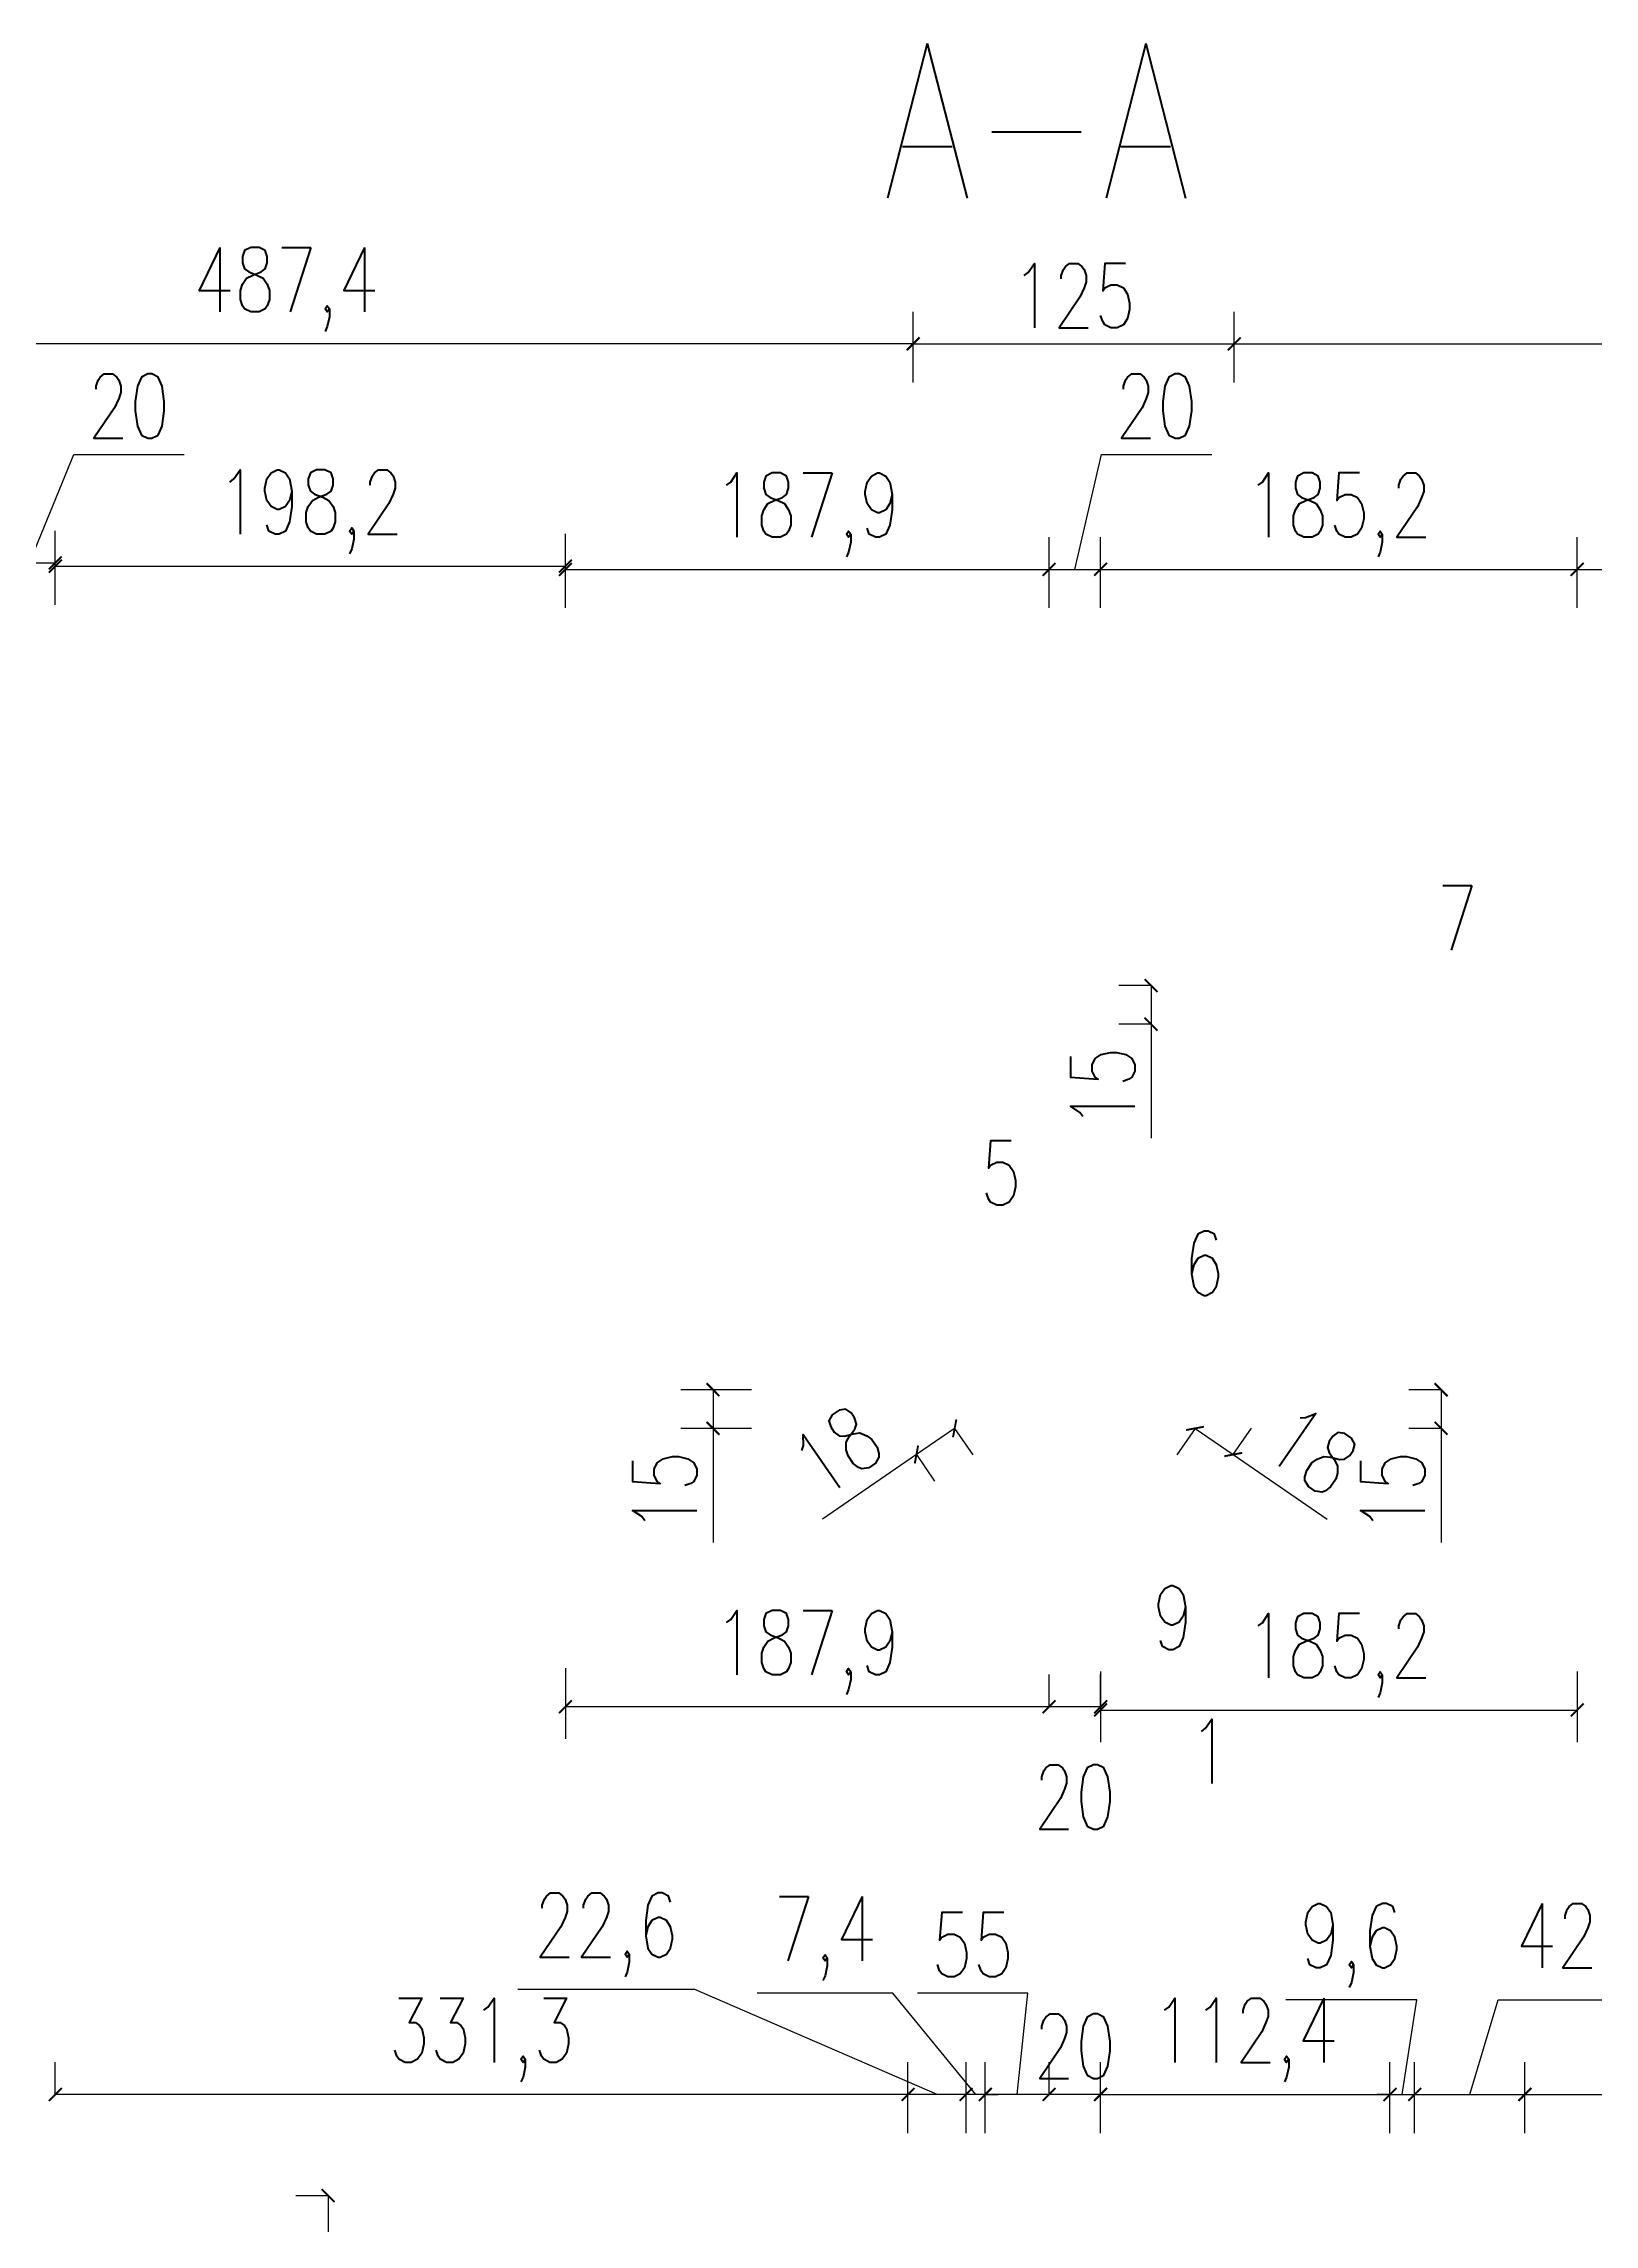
# Model space of a CAD drawing. Header units: millimetres. Extents: x -324080 to 120693, y -32448 to 53734.
# Drawn here: x -124750 to -124147, y -9170 to -8323 of the extents above; entities that cross this region are included whole.
import ezdxf

# ---------------------------------------------------------------- set-up
doc = ezdxf.new("R2010")
doc.units = ezdxf.units.MM
doc.layers.add('wymiary', color=253, linetype='Continuous', lineweight=5)
doc.styles.add('Opisowy', font='simplex.shx', dxfattribs={"width": 0.75, "height": 2.5})
doc.dimstyles.new('Opisowy', dxfattribs={"dimscale": 0, "dimtxt": 2.5, "dimasz": 0.5, "dimexe": 1.25, "dimexo": 0.625, "dimtad": 1, "dimdec": 1, "dimtxsty": 'Opisowy', "dimblk": 'ARCHTICK', "dimcen": 1, "dimadec": 0, "dimazin": 0, "dimtfac": 1, "dimtdec": 1, "dimtmove": 0, "dimatfit": 3, "dimfxl": 1.5, "dimfxlon": 1, "dimarcsym": 0})

# ---------------------------------------------------------------- blocks, each defined once
blk = doc.blocks.new('_ArchTick')
at = {"color": 0, "linetype": 'ByBlock', "const_width": 0.15}
blk.add_lwpolyline([(-0.5, -0.5), (0.5, 0.5)], dxfattribs=at)
blk = doc.blocks.new('*D109')
at = {"layer": 'Defpoints', "color": 0, "transparency": 16777216}
for p in [(-124349.36, -8630.81), (-124339.36, -8688.81), (-123610.66, -8688.81)]:
    blk.add_point(p, dxfattribs=at)
at = {"layer": 'wymiary', "color": 0, "lineweight": -2, "transparency": 16777216}
for p, q in [((-123625.66, -8630.81), (-123598.16, -8630.81)), ((-123610.66, -8630.81), (-123610.66, -8688.81)), ((-123625.66, -8688.81), (-123598.16, -8688.81))]:
    blk.add_line(p, q, dxfattribs=at)
at = {"layer": 'wymiary', "color": 0, "lineweight": -2, "transparency": 16777216, "xscale": 5, "yscale": 5, "zscale": 5}
for p, rotation in [((-123610.66, -8630.81), 90), ((-123610.66, -8688.81), 270)]:
    blk.add_blockref('_ArchTick', p, dxfattribs=dict(at, rotation=rotation))
at = {"layer": 'wymiary', "color": 0, "lineweight": 9, "transparency": 16777216, "insert": (-123629.41, -8659.81), "char_height": 25, "attachment_point": 5, "rotation": 90, "style": 'Opisowy'}
blk.add_mtext('58', dxfattribs=at)
blk = doc.blocks.new('*D110')
at = {"layer": 'Defpoints', "color": 0, "transparency": 16777216}
for p in [(-124339.36, -8688.81), (-124287.41, -8703.81), (-123610.66, -8703.81)]:
    blk.add_point(p, dxfattribs=at)
at = {"layer": 'wymiary', "color": 0, "lineweight": -2, "transparency": 16777216}
for p, q in [((-123551.28, -8678.5), (-123551.28, -8639.21)), ((-123610.66, -8696.31), (-123551.28, -8678.5)), ((-123625.66, -8688.81), (-123598.16, -8688.81)), ((-123610.66, -8688.81), (-123610.66, -8703.81)), ((-123625.66, -8703.81), (-123598.16, -8703.81))]:
    blk.add_line(p, q, dxfattribs=at)
at = {"layer": 'wymiary', "color": 0, "lineweight": -2, "transparency": 16777216, "xscale": 5, "yscale": 5, "zscale": 5}
for p, rotation in [((-123610.66, -8688.81), 90), ((-123610.66, -8703.81), 270)]:
    blk.add_blockref('_ArchTick', p, dxfattribs=dict(at, rotation=rotation))
at = {"layer": 'wymiary', "color": 0, "lineweight": 9, "transparency": 16777216, "insert": (-123570.03, -8658.85), "char_height": 25, "attachment_point": 5, "rotation": 90, "style": 'Opisowy'}
blk.add_mtext('15', dxfattribs=at)
blk = doc.blocks.new('*D111')
at = {"layer": 'Defpoints', "color": 0, "transparency": 16777216}
for p in [(-124287.41, -8703.81), (-124143.58, -8845.81), (-123610.66, -8845.81)]:
    blk.add_point(p, dxfattribs=at)
at = {"layer": 'wymiary', "color": 0, "lineweight": -2, "transparency": 16777216}
for p, q in [((-123625.66, -8703.81), (-123598.16, -8703.81)), ((-123610.66, -8703.81), (-123610.66, -8845.81)), ((-123625.66, -8845.81), (-123598.16, -8845.81))]:
    blk.add_line(p, q, dxfattribs=at)
at = {"layer": 'wymiary', "color": 0, "lineweight": -2, "transparency": 16777216, "xscale": 5, "yscale": 5, "zscale": 5}
for p, rotation in [((-123610.66, -8703.81), 90), ((-123610.66, -8845.81), 270)]:
    blk.add_blockref('_ArchTick', p, dxfattribs=dict(at, rotation=rotation))
at = {"layer": 'wymiary', "color": 0, "lineweight": 9, "transparency": 16777216, "insert": (-123629.41, -8774.81), "char_height": 25, "attachment_point": 5, "rotation": 90, "style": 'Opisowy'}
blk.add_mtext('142', dxfattribs=at)
blk = doc.blocks.new('*D131')
at = {"layer": 'Defpoints', "color": 0, "transparency": 16777216}
for p in [(-124339.36, -8860.81), (-124154.17, -8860.81), (-124154.17, -8970.19)]:
    blk.add_point(p, dxfattribs=at)
at = {"layer": 'wymiary', "color": 0, "lineweight": -2, "transparency": 16777216}
for p, q in [((-124339.36, -8955.19), (-124339.36, -8982.69)), ((-124154.17, -8955.19), (-124154.17, -8982.69)), ((-124339.36, -8970.19), (-124154.17, -8970.19))]:
    blk.add_line(p, q, dxfattribs=at)
at = {"layer": 'wymiary', "color": 0, "lineweight": -2, "transparency": 16777216, "xscale": 5, "yscale": 5, "zscale": 5, "rotation": 180}
blk.add_blockref('_ArchTick', (-124339.36, -8970.19), dxfattribs=at)
at = {"layer": 'wymiary', "color": 0, "lineweight": -2, "transparency": 16777216, "xscale": 5, "yscale": 5, "zscale": 5}
blk.add_blockref('_ArchTick', (-124154.17, -8970.19), dxfattribs=at)
at = {"layer": 'wymiary', "color": 0, "lineweight": 9, "transparency": 16777216, "insert": (-124246.77, -8949.06), "char_height": 25, "attachment_point": 5, "style": 'Opisowy'}
blk.add_mtext('185,2', dxfattribs=at)
blk = doc.blocks.new('*D132')
at = {"layer": 'Defpoints', "color": 0, "transparency": 16777216}
for p in [(-124359.36, -8968.94), (-124359.36, -8968.94), (-124339.36, -8968.94)]:
    blk.add_point(p, dxfattribs=at)
at = {"layer": 'wymiary', "color": 0, "lineweight": -2, "transparency": 16777216}
for p, q in [((-124359.36, -8968.94), (-124359.36, -8956.44)), ((-124339.36, -8968.94), (-124339.36, -8956.44)), ((-124339.36, -8968.94), (-124359.36, -8968.94))]:
    blk.add_line(p, q, dxfattribs=at)
at = {"layer": 'wymiary', "color": 0, "lineweight": -2, "transparency": 16777216, "xscale": 5, "yscale": 5, "zscale": 5, "rotation": 180}
blk.add_blockref('_ArchTick', (-124359.36, -8968.94), dxfattribs=at)
at = {"layer": 'wymiary', "color": 0, "lineweight": -2, "transparency": 16777216, "xscale": 5, "yscale": 5, "zscale": 5}
blk.add_blockref('_ArchTick', (-124339.36, -8968.94), dxfattribs=at)
at = {"layer": 'wymiary', "color": 0, "lineweight": 9, "transparency": 16777216, "insert": (-124349.36, -9003.94), "char_height": 25, "attachment_point": 5, "style": 'Opisowy'}
blk.add_mtext('20', dxfattribs=at)
blk = doc.blocks.new('*D133')
at = {"layer": 'Defpoints', "color": 0, "transparency": 16777216}
for p in [(-124547.31, -8860.81), (-124547.31, -8968.94), (-124359.36, -8968.94)]:
    blk.add_point(p, dxfattribs=at)
at = {"layer": 'wymiary', "color": 0, "lineweight": -2, "transparency": 16777216}
for p, q in [((-124547.31, -8953.94), (-124547.31, -8981.44)), ((-124359.36, -8968.94), (-124359.36, -8956.44)), ((-124359.36, -8968.94), (-124547.31, -8968.94))]:
    blk.add_line(p, q, dxfattribs=at)
at = {"layer": 'wymiary', "color": 0, "lineweight": -2, "transparency": 16777216, "xscale": 5, "yscale": 5, "zscale": 5, "rotation": 180}
blk.add_blockref('_ArchTick', (-124547.31, -8968.94), dxfattribs=at)
at = {"layer": 'wymiary', "color": 0, "lineweight": -2, "transparency": 16777216, "xscale": 5, "yscale": 5, "zscale": 5}
blk.add_blockref('_ArchTick', (-124359.36, -8968.94), dxfattribs=at)
at = {"layer": 'wymiary', "color": 0, "lineweight": 9, "transparency": 16777216, "insert": (-124453.34, -8947.81), "char_height": 25, "attachment_point": 5, "style": 'Opisowy'}
blk.add_mtext('187,9', dxfattribs=at)
blk = doc.blocks.new('*D134')
at = {"layer": 'Defpoints', "color": 0, "transparency": 16777216}
for p in [(-124319.75, -8688.81), (-124319.75, -8703.81), (-124319.75, -8703.81)]:
    blk.add_point(p, dxfattribs=at)
at = {"layer": 'wymiary', "color": 0, "lineweight": -2, "transparency": 16777216}
for p, q in [((-124319.75, -8688.81), (-124332.25, -8688.81)), ((-124319.75, -8688.81), (-124319.75, -8703.81)), ((-124319.75, -8703.81), (-124332.25, -8703.81)), ((-124319.75, -8703.81), (-124319.75, -8748.09))]:
    blk.add_line(p, q, dxfattribs=at)
at = {"layer": 'wymiary', "color": 0, "lineweight": -2, "transparency": 16777216, "xscale": 5, "yscale": 5, "zscale": 5}
for p, rotation in [((-124319.75, -8688.81), 90), ((-124319.75, -8703.81), 270)]:
    blk.add_blockref('_ArchTick', p, dxfattribs=dict(at, rotation=rotation))
at = {"layer": 'wymiary', "color": 0, "lineweight": 9, "transparency": 16777216, "insert": (-124338.5, -8728.45), "char_height": 25, "attachment_point": 5, "rotation": 90, "style": 'Opisowy'}
blk.add_mtext('15', dxfattribs=at)
blk = doc.blocks.new('*D135')
at = {"layer": 'Defpoints', "color": 0, "transparency": 16777216}
for p in [(-124359.36, -8845.81), (-124489.94, -8860.81), (-124359.36, -8860.81)]:
    blk.add_point(p, dxfattribs=at)
at = {"layer": 'wymiary', "color": 0, "lineweight": -2, "transparency": 16777216}
for p, q in [((-124474.94, -8845.81), (-124502.44, -8845.81)), ((-124489.94, -8845.81), (-124489.94, -8860.81)), ((-124474.94, -8860.81), (-124502.44, -8860.81)), ((-124489.94, -8860.81), (-124489.94, -8905.09))]:
    blk.add_line(p, q, dxfattribs=at)
at = {"layer": 'wymiary', "color": 0, "lineweight": -2, "transparency": 16777216, "xscale": 5, "yscale": 5, "zscale": 5}
for p, rotation in [((-124489.94, -8845.81), 90), ((-124489.94, -8860.81), 270)]:
    blk.add_blockref('_ArchTick', p, dxfattribs=dict(at, rotation=rotation))
at = {"layer": 'wymiary', "color": 0, "lineweight": 9, "transparency": 16777216, "insert": (-124508.69, -8885.45), "char_height": 25, "attachment_point": 5, "rotation": 90, "style": 'Opisowy'}
blk.add_mtext('15', dxfattribs=at)
blk = doc.blocks.new('*D136')
at = {"layer": 'Defpoints', "color": 0, "transparency": 16777216}
for p in [(-124396.06, -8860.81), (-124410.91, -8870.98), (-124410.91, -8870.98)]:
    blk.add_point(p, dxfattribs=at)
at = {"layer": 'wymiary', "color": 0, "lineweight": -2, "transparency": 16777216}
for p, q in [((-124396.06, -8860.81), (-124410.91, -8870.98)), ((-124396.06, -8860.81), (-124389, -8871.12)), ((-124410.91, -8870.98), (-124447.44, -8896.02)), ((-124410.91, -8870.98), (-124403.85, -8881.29))]:
    blk.add_line(p, q, dxfattribs=at)
at = {"layer": 'wymiary', "color": 0, "lineweight": -2, "transparency": 16777216, "xscale": 5, "yscale": 5, "zscale": 5}
for p, rotation in [((-124396.06, -8860.81), 34.41960349378613), ((-124410.91, -8870.98), 214.4196034937861)]:
    blk.add_blockref('_ArchTick', p, dxfattribs=dict(at, rotation=rotation))
at = {"layer": 'wymiary', "color": 0, "lineweight": 9, "transparency": 16777216, "insert": (-124441.84, -8869.44), "char_height": 25, "attachment_point": 5, "rotation": 34.4196, "style": 'Opisowy'}
blk.add_mtext('18', dxfattribs=at)
blk = doc.blocks.new('*D137')
at = {"layer": 'Defpoints', "color": 0, "transparency": 16777216}
for p in [(-124302.66, -8860.81), (-124287.81, -8870.98), (-124287.81, -8870.98)]:
    blk.add_point(p, dxfattribs=at)
at = {"layer": 'wymiary', "color": 0, "lineweight": -2, "transparency": 16777216}
for p, q in [((-124302.66, -8860.81), (-124309.73, -8871.12)), ((-124302.66, -8860.81), (-124287.81, -8870.98)), ((-124287.81, -8870.98), (-124280.75, -8860.67)), ((-124287.81, -8870.98), (-124251.28, -8896.02))]:
    blk.add_line(p, q, dxfattribs=at)
at = {"layer": 'wymiary', "color": 0, "lineweight": -2, "transparency": 16777216, "xscale": 5, "yscale": 5, "zscale": 5}
for p, rotation in [((-124302.66, -8860.81), 145.5803965062139), ((-124287.81, -8870.98), 325.5803965062139)]:
    blk.add_blockref('_ArchTick', p, dxfattribs=dict(at, rotation=rotation))
at = {"layer": 'wymiary', "color": 0, "lineweight": 9, "transparency": 16777216, "insert": (-124256.88, -8869.44), "char_height": 25, "attachment_point": 5, "rotation": 325.5804, "style": 'Opisowy'}
blk.add_mtext('18', dxfattribs=at)
blk = doc.blocks.new('*D138')
at = {"layer": 'Defpoints', "color": 0, "transparency": 16777216}
for p in [(-124207.07, -8845.81), (-124207.07, -8860.81), (-124207.07, -8860.81)]:
    blk.add_point(p, dxfattribs=at)
at = {"layer": 'wymiary', "color": 0, "lineweight": -2, "transparency": 16777216}
for p, q in [((-124207.07, -8845.81), (-124219.57, -8845.81)), ((-124207.07, -8845.81), (-124207.07, -8860.81)), ((-124207.07, -8860.81), (-124219.57, -8860.81)), ((-124207.07, -8860.81), (-124207.07, -8905.09))]:
    blk.add_line(p, q, dxfattribs=at)
at = {"layer": 'wymiary', "color": 0, "lineweight": -2, "transparency": 16777216, "xscale": 5, "yscale": 5, "zscale": 5}
for p, rotation in [((-124207.07, -8845.81), 90), ((-124207.07, -8860.81), 270)]:
    blk.add_blockref('_ArchTick', p, dxfattribs=dict(at, rotation=rotation))
at = {"layer": 'wymiary', "color": 0, "lineweight": 9, "transparency": 16777216, "insert": (-124225.82, -8885.45), "char_height": 25, "attachment_point": 5, "rotation": 90, "style": 'Opisowy'}
blk.add_mtext('15', dxfattribs=at)
blk = doc.blocks.new('*D139')
at = {"layer": 'Defpoints', "color": 0, "transparency": 16777216}
for p in [(-124639.51, -9158.81), (-124639.51, -9182.81), (-124639.51, -9182.81)]:
    blk.add_point(p, dxfattribs=at)
at = {"layer": 'wymiary', "color": 0, "lineweight": -2, "transparency": 16777216}
for p, q in [((-124639.51, -9158.81), (-124652.01, -9158.81)), ((-124639.51, -9158.81), (-124639.51, -9182.81)), ((-124639.51, -9182.81), (-124652.01, -9182.81)), ((-124639.51, -9182.81), (-124639.51, -9231.56))]:
    blk.add_line(p, q, dxfattribs=at)
at = {"layer": 'wymiary', "color": 0, "lineweight": -2, "transparency": 16777216, "xscale": 5, "yscale": 5, "zscale": 5}
for p, rotation in [((-124639.51, -9158.81), 90), ((-124639.51, -9182.81), 270)]:
    blk.add_blockref('_ArchTick', p, dxfattribs=dict(at, rotation=rotation))
at = {"layer": 'wymiary', "color": 0, "lineweight": 9, "transparency": 16777216, "insert": (-124658.26, -9209.68), "char_height": 25, "attachment_point": 5, "rotation": 90, "style": 'Opisowy'}
blk.add_mtext('24', dxfattribs=at)
blk = doc.blocks.new('*D141')
at = {"layer": 'Defpoints', "color": 0, "transparency": 16777216}
for p in [(-124287.41, -8439.62), (-124412.19, -8654.77), (-124287.41, -8654.77)]:
    blk.add_point(p, dxfattribs=at)
at = {"layer": 'wymiary', "color": 0, "lineweight": -2, "transparency": 16777216}
for p, q in [((-124412.19, -8454.62), (-124412.19, -8427.12)), ((-124287.41, -8454.62), (-124287.41, -8427.12)), ((-124412.19, -8439.62), (-124287.41, -8439.62))]:
    blk.add_line(p, q, dxfattribs=at)
at = {"layer": 'wymiary', "color": 0, "lineweight": -2, "transparency": 16777216, "xscale": 5, "yscale": 5, "zscale": 5, "rotation": 180}
blk.add_blockref('_ArchTick', (-124412.19, -8439.62), dxfattribs=at)
at = {"layer": 'wymiary', "color": 0, "lineweight": -2, "transparency": 16777216, "xscale": 5, "yscale": 5, "zscale": 5}
blk.add_blockref('_ArchTick', (-124287.41, -8439.62), dxfattribs=at)
at = {"layer": 'wymiary', "color": 0, "lineweight": 9, "transparency": 16777216, "insert": (-124349.8, -8420.87), "char_height": 25, "attachment_point": 5, "style": 'Opisowy'}
blk.add_mtext('125', dxfattribs=at)
blk = doc.blocks.new('*D144')
at = {"layer": 'Defpoints', "color": 0, "transparency": 16777216}
for p in [(-124226.93, -9119.49), (-124339.36, -9182.81), (-124226.93, -9182.81)]:
    blk.add_point(p, dxfattribs=at)
at = {"layer": 'wymiary', "color": 0, "lineweight": -2, "transparency": 16777216}
for p, q in [((-124339.36, -9134.49), (-124339.36, -9106.99)), ((-124226.93, -9134.49), (-124226.93, -9106.99)), ((-124339.36, -9119.49), (-124226.93, -9119.49))]:
    blk.add_line(p, q, dxfattribs=at)
at = {"layer": 'wymiary', "color": 0, "lineweight": -2, "transparency": 16777216, "xscale": 5, "yscale": 5, "zscale": 5, "rotation": 180}
blk.add_blockref('_ArchTick', (-124339.36, -9119.49), dxfattribs=at)
at = {"layer": 'wymiary', "color": 0, "lineweight": -2, "transparency": 16777216, "xscale": 5, "yscale": 5, "zscale": 5}
blk.add_blockref('_ArchTick', (-124226.93, -9119.49), dxfattribs=at)
at = {"layer": 'wymiary', "color": 0, "lineweight": 9, "transparency": 16777216, "insert": (-124283.15, -9098.35), "char_height": 25, "attachment_point": 5, "style": 'Opisowy'}
blk.add_mtext('112,4', dxfattribs=at)
blk = doc.blocks.new('*D145')
at = {"layer": 'Defpoints', "color": 0, "transparency": 16777216}
for p in [(-124359.36, -9119.49), (-124359.36, -9119.49), (-124339.36, -9119.49)]:
    blk.add_point(p, dxfattribs=at)
at = {"layer": 'wymiary', "color": 0, "lineweight": -2, "transparency": 16777216}
for p, q in [((-124359.36, -9119.49), (-124359.36, -9106.99)), ((-124339.36, -9119.49), (-124339.36, -9106.99)), ((-124339.36, -9119.49), (-124359.36, -9119.49))]:
    blk.add_line(p, q, dxfattribs=at)
at = {"layer": 'wymiary', "color": 0, "lineweight": -2, "transparency": 16777216, "xscale": 5, "yscale": 5, "zscale": 5, "rotation": 180}
blk.add_blockref('_ArchTick', (-124359.36, -9119.49), dxfattribs=at)
at = {"layer": 'wymiary', "color": 0, "lineweight": -2, "transparency": 16777216, "xscale": 5, "yscale": 5, "zscale": 5}
blk.add_blockref('_ArchTick', (-124339.36, -9119.49), dxfattribs=at)
at = {"layer": 'wymiary', "color": 0, "lineweight": 9, "transparency": 16777216, "insert": (-124349.36, -9100.74), "char_height": 25, "attachment_point": 5, "style": 'Opisowy'}
blk.add_mtext('20', dxfattribs=at)
blk = doc.blocks.new('*D146')
at = {"layer": 'Defpoints', "color": 0, "transparency": 16777216}
for p in [(-124384.17, -9119.49), (-124359.36, -9119.49), (-124384.17, -9182.81)]:
    blk.add_point(p, dxfattribs=at)
at = {"layer": 'wymiary', "color": 0, "lineweight": -2, "transparency": 16777216}
for p, q in [((-124367.61, -9080.1), (-124410.47, -9080.1)), ((-124371.77, -9119.49), (-124367.61, -9080.1)), ((-124384.17, -9134.49), (-124384.17, -9106.99)), ((-124359.36, -9119.49), (-124359.36, -9106.99)), ((-124359.36, -9119.49), (-124384.17, -9119.49))]:
    blk.add_line(p, q, dxfattribs=at)
at = {"layer": 'wymiary', "color": 0, "lineweight": -2, "transparency": 16777216, "xscale": 5, "yscale": 5, "zscale": 5, "rotation": 180}
blk.add_blockref('_ArchTick', (-124384.17, -9119.49), dxfattribs=at)
at = {"layer": 'wymiary', "color": 0, "lineweight": -2, "transparency": 16777216, "xscale": 5, "yscale": 5, "zscale": 5}
blk.add_blockref('_ArchTick', (-124359.36, -9119.49), dxfattribs=at)
at = {"layer": 'wymiary', "color": 0, "lineweight": 9, "transparency": 16777216, "insert": (-124389.04, -9061.35), "char_height": 25, "attachment_point": 5, "style": 'Opisowy'}
blk.add_mtext('55', dxfattribs=at)
blk = doc.blocks.new('*D642')
at = {"layer": 'Defpoints', "color": 0, "transparency": 16777216}
for p in [(-124217.33, -9119.49), (-124217.33, -9173.81), (-124226.93, -9182.81)]:
    blk.add_point(p, dxfattribs=at)
at = {"layer": 'wymiary', "color": 0, "lineweight": -2, "transparency": 16777216}
for p, q in [((-124216.48, -9082.73), (-124267.37, -9082.73)), ((-124222.13, -9119.49), (-124216.48, -9082.73)), ((-124226.93, -9134.49), (-124226.93, -9106.99)), ((-124217.33, -9134.49), (-124217.33, -9106.99)), ((-124226.93, -9119.49), (-124231.93, -9119.49)), ((-124226.93, -9119.49), (-124217.33, -9119.49)), ((-124226.93, -9119.49), (-124217.33, -9119.49)), ((-124217.33, -9119.49), (-124212.33, -9119.49))]:
    blk.add_line(p, q, dxfattribs=at)
at = {"layer": 'wymiary', "color": 0, "lineweight": -2, "transparency": 16777216, "xscale": 5, "yscale": 5, "zscale": 5}
blk.add_blockref('_ArchTick', (-124226.93, -9119.49), dxfattribs=at)
at = {"layer": 'wymiary', "color": 0, "lineweight": -2, "transparency": 16777216, "xscale": 5, "yscale": 5, "zscale": 5, "rotation": 180}
blk.add_blockref('_ArchTick', (-124217.33, -9119.49), dxfattribs=at)
at = {"layer": 'wymiary', "color": 0, "transparency": 16777216, "insert": (-124241.93, -9061.6), "char_height": 25, "attachment_point": 5, "style": 'Opisowy'}
blk.add_mtext('9,6', dxfattribs=at)
blk = doc.blocks.new('*D643')
at = {"layer": 'Defpoints', "color": 0, "transparency": 16777216}
for p in [(-124174.49, -9119.49), (-124174.49, -9163.81), (-124217.33, -9173.81)]:
    blk.add_point(p, dxfattribs=at)
at = {"layer": 'wymiary', "color": 0, "lineweight": -2, "transparency": 16777216}
for p, q in [((-124195.91, -9119.49), (-124184.88, -9082.73)), ((-124184.88, -9082.73), (-124115.24, -9082.73)), ((-124217.33, -9134.49), (-124217.33, -9106.99)), ((-124174.49, -9134.49), (-124174.49, -9106.99)), ((-124217.33, -9119.49), (-124174.49, -9119.49))]:
    blk.add_line(p, q, dxfattribs=at)
at = {"layer": 'wymiary', "color": 0, "lineweight": -2, "transparency": 16777216, "xscale": 5, "yscale": 5, "zscale": 5, "rotation": 180}
blk.add_blockref('_ArchTick', (-124217.33, -9119.49), dxfattribs=at)
at = {"layer": 'wymiary', "color": 0, "lineweight": -2, "transparency": 16777216, "xscale": 5, "yscale": 5, "zscale": 5}
blk.add_blockref('_ArchTick', (-124174.49, -9119.49), dxfattribs=at)
at = {"layer": 'wymiary', "color": 0, "transparency": 16777216, "insert": (-124150.06, -9061.6), "char_height": 25, "attachment_point": 5, "style": 'Opisowy'}
blk.add_mtext('42,8', dxfattribs=at)
blk = doc.blocks.new('*D644')
at = {"layer": 'Defpoints', "color": 0, "transparency": 16777216}
for p in [(-123960.88, -9119.49), (-123960.88, -9119.49), (-124174.49, -9163.81)]:
    blk.add_point(p, dxfattribs=at)
at = {"layer": 'wymiary', "color": 0, "lineweight": -2, "transparency": 16777216}
for p, q in [((-124174.49, -9134.49), (-124174.49, -9106.99)), ((-123960.88, -9119.49), (-123960.88, -9106.99)), ((-124174.49, -9119.49), (-123960.88, -9119.49))]:
    blk.add_line(p, q, dxfattribs=at)
at = {"layer": 'wymiary', "color": 0, "lineweight": -2, "transparency": 16777216, "xscale": 5, "yscale": 5, "zscale": 5, "rotation": 180}
blk.add_blockref('_ArchTick', (-124174.49, -9119.49), dxfattribs=at)
at = {"layer": 'wymiary', "color": 0, "lineweight": -2, "transparency": 16777216, "xscale": 5, "yscale": 5, "zscale": 5}
blk.add_blockref('_ArchTick', (-123960.88, -9119.49), dxfattribs=at)
at = {"layer": 'wymiary', "color": 0, "transparency": 16777216, "insert": (-124067.68, -9098.35), "char_height": 25, "attachment_point": 5, "style": 'Opisowy'}
blk.add_mtext('213,6', dxfattribs=at)
blk = doc.blocks.new('*D645')
at = {"layer": 'Defpoints', "color": 0, "transparency": 16777216}
for p in [(-124391.59, -9119.49), (-124391.59, -9163.81), (-124384.17, -9182.81)]:
    blk.add_point(p, dxfattribs=at)
at = {"layer": 'wymiary', "color": 0, "lineweight": -2, "transparency": 16777216}
for p, q in [((-124420.09, -9080.1), (-124472.76, -9080.1)), ((-124387.88, -9119.49), (-124420.09, -9080.1)), ((-124391.59, -9134.49), (-124391.59, -9106.99)), ((-124384.17, -9134.49), (-124384.17, -9106.99)), ((-124391.59, -9119.49), (-124396.59, -9119.49)), ((-124384.17, -9119.49), (-124391.59, -9119.49)), ((-124384.17, -9119.49), (-124391.59, -9119.49)), ((-124384.17, -9119.49), (-124379.17, -9119.49))]:
    blk.add_line(p, q, dxfattribs=at)
at = {"layer": 'wymiary', "color": 0, "lineweight": -2, "transparency": 16777216, "xscale": 5, "yscale": 5, "zscale": 5}
blk.add_blockref('_ArchTick', (-124391.59, -9119.49), dxfattribs=at)
at = {"layer": 'wymiary', "color": 0, "lineweight": -2, "transparency": 16777216, "xscale": 5, "yscale": 5, "zscale": 5, "rotation": 180}
blk.add_blockref('_ArchTick', (-124384.17, -9119.49), dxfattribs=at)
at = {"layer": 'wymiary', "color": 0, "transparency": 16777216, "insert": (-124446.42, -9058.97), "char_height": 25, "attachment_point": 5, "style": 'Opisowy'}
blk.add_mtext('7,4', dxfattribs=at)
blk = doc.blocks.new('*D646')
at = {"layer": 'Defpoints', "color": 0, "transparency": 16777216}
for p in [(-124414.2, -9119.49), (-124414.2, -9163.81), (-124391.59, -9163.81)]:
    blk.add_point(p, dxfattribs=at)
at = {"layer": 'wymiary', "color": 0, "lineweight": -2, "transparency": 16777216}
for p, q in [((-124497.01, -9078.68), (-124565.76, -9078.68)), ((-124402.89, -9119.49), (-124497.01, -9078.68)), ((-124414.2, -9134.49), (-124414.2, -9106.99)), ((-124391.59, -9134.49), (-124391.59, -9106.99)), ((-124391.59, -9119.49), (-124414.2, -9119.49))]:
    blk.add_line(p, q, dxfattribs=at)
at = {"layer": 'wymiary', "color": 0, "lineweight": -2, "transparency": 16777216, "xscale": 5, "yscale": 5, "zscale": 5, "rotation": 180}
blk.add_blockref('_ArchTick', (-124414.2, -9119.49), dxfattribs=at)
at = {"layer": 'wymiary', "color": 0, "lineweight": -2, "transparency": 16777216, "xscale": 5, "yscale": 5, "zscale": 5}
blk.add_blockref('_ArchTick', (-124391.59, -9119.49), dxfattribs=at)
at = {"layer": 'wymiary', "color": 0, "transparency": 16777216, "insert": (-124531.38, -9057.55), "char_height": 25, "attachment_point": 5, "style": 'Opisowy'}
blk.add_mtext('22,6', dxfattribs=at)
blk = doc.blocks.new('*D647')
at = {"layer": 'Defpoints', "color": 0, "transparency": 16777216}
for p in [(-124745.51, -9119.49), (-124745.51, -9119.49), (-124414.2, -9163.81)]:
    blk.add_point(p, dxfattribs=at)
at = {"layer": 'wymiary', "color": 0, "lineweight": -2, "transparency": 16777216}
for p, q in [((-124745.51, -9119.49), (-124745.51, -9106.99)), ((-124414.2, -9134.49), (-124414.2, -9106.99)), ((-124414.2, -9119.49), (-124745.51, -9119.49))]:
    blk.add_line(p, q, dxfattribs=at)
at = {"layer": 'wymiary', "color": 0, "lineweight": -2, "transparency": 16777216, "xscale": 5, "yscale": 5, "zscale": 5, "rotation": 180}
blk.add_blockref('_ArchTick', (-124745.51, -9119.49), dxfattribs=at)
at = {"layer": 'wymiary', "color": 0, "lineweight": -2, "transparency": 16777216, "xscale": 5, "yscale": 5, "zscale": 5}
blk.add_blockref('_ArchTick', (-124414.2, -9119.49), dxfattribs=at)
at = {"layer": 'wymiary', "color": 0, "transparency": 16777216, "insert": (-124579.85, -9098.35), "char_height": 25, "attachment_point": 5, "style": 'Opisowy'}
blk.add_mtext('331,3', dxfattribs=at)
blk = doc.blocks.new('*D648')
at = {"layer": 'Defpoints', "color": 0, "transparency": 16777216}
for p in [(-124745.51, -8524.7), (-124765.51, -9152.81), (-124745.51, -9152.81)]:
    blk.add_point(p, dxfattribs=at)
at = {"layer": 'wymiary', "color": 0, "lineweight": -2, "transparency": 16777216}
for p, q in [((-124755.51, -8524.7), (-124738.25, -8482.56)), ((-124738.25, -8482.56), (-124695.4, -8482.56)), ((-124765.51, -8539.7), (-124765.51, -8512.2)), ((-124745.51, -8539.7), (-124745.51, -8512.2)), ((-124765.51, -8524.7), (-124745.51, -8524.7))]:
    blk.add_line(p, q, dxfattribs=at)
at = {"layer": 'wymiary', "color": 0, "lineweight": -2, "transparency": 16777216, "xscale": 5, "yscale": 5, "zscale": 5, "rotation": 180}
blk.add_blockref('_ArchTick', (-124765.51, -8524.7), dxfattribs=at)
at = {"layer": 'wymiary', "color": 0, "lineweight": -2, "transparency": 16777216, "xscale": 5, "yscale": 5, "zscale": 5}
blk.add_blockref('_ArchTick', (-124745.51, -8524.7), dxfattribs=at)
at = {"layer": 'wymiary', "color": 0, "transparency": 16777216, "insert": (-124716.83, -8463.81), "char_height": 25, "attachment_point": 5, "style": 'Opisowy'}
blk.add_mtext('20', dxfattribs=at)
blk = doc.blocks.new('*D652')
at = {"layer": 'Defpoints', "color": 0, "transparency": 16777216}
for p in [(-124547.31, -8525.95), (-124547.31, -8860.81), (-124745.51, -9106.99)]:
    blk.add_point(p, dxfattribs=at)
at = {"layer": 'wymiary', "color": 0, "lineweight": -2, "transparency": 16777216}
for p, q in [((-124745.51, -8540.95), (-124745.51, -8513.45)), ((-124547.31, -8540.95), (-124547.31, -8513.45)), ((-124745.51, -8525.95), (-124547.31, -8525.95))]:
    blk.add_line(p, q, dxfattribs=at)
at = {"layer": 'wymiary', "color": 0, "lineweight": -2, "transparency": 16777216, "xscale": 5, "yscale": 5, "zscale": 5, "rotation": 180}
blk.add_blockref('_ArchTick', (-124745.51, -8525.95), dxfattribs=at)
at = {"layer": 'wymiary', "color": 0, "lineweight": -2, "transparency": 16777216, "xscale": 5, "yscale": 5, "zscale": 5}
blk.add_blockref('_ArchTick', (-124547.31, -8525.95), dxfattribs=at)
at = {"layer": 'wymiary', "color": 0, "transparency": 16777216, "insert": (-124646.41, -8504.82), "char_height": 25, "attachment_point": 5, "style": 'Opisowy'}
blk.add_mtext('198,2', dxfattribs=at)
blk = doc.blocks.new('*D653')
at = {"layer": 'Defpoints', "color": 0, "transparency": 16777216}
for p in [(-124359.36, -8527.2), (-124547.31, -8860.81), (-124359.36, -8860.81)]:
    blk.add_point(p, dxfattribs=at)
at = {"layer": 'wymiary', "color": 0, "lineweight": -2, "transparency": 16777216}
for p, q in [((-124547.31, -8542.2), (-124547.31, -8514.7)), ((-124359.36, -8542.2), (-124359.36, -8514.7)), ((-124547.31, -8527.2), (-124359.36, -8527.2))]:
    blk.add_line(p, q, dxfattribs=at)
at = {"layer": 'wymiary', "color": 0, "lineweight": -2, "transparency": 16777216, "xscale": 5, "yscale": 5, "zscale": 5, "rotation": 180}
blk.add_blockref('_ArchTick', (-124547.31, -8527.2), dxfattribs=at)
at = {"layer": 'wymiary', "color": 0, "lineweight": -2, "transparency": 16777216, "xscale": 5, "yscale": 5, "zscale": 5}
blk.add_blockref('_ArchTick', (-124359.36, -8527.2), dxfattribs=at)
at = {"layer": 'wymiary', "color": 0, "transparency": 16777216, "insert": (-124453.34, -8506.07), "char_height": 25, "attachment_point": 5, "style": 'Opisowy'}
blk.add_mtext('187,9', dxfattribs=at)
blk = doc.blocks.new('*D654')
at = {"layer": 'Defpoints', "color": 0, "transparency": 16777216}
for p in [(-124339.36, -8527.2), (-124339.36, -8688.81), (-124359.36, -8860.81)]:
    blk.add_point(p, dxfattribs=at)
at = {"layer": 'wymiary', "color": 0, "lineweight": -2, "transparency": 16777216}
for p, q in [((-124349.36, -8527.2), (-124339.05, -8482.56)), ((-124339.05, -8482.56), (-124296.19, -8482.56)), ((-124359.36, -8542.2), (-124359.36, -8514.7)), ((-124339.36, -8542.2), (-124339.36, -8514.7)), ((-124359.36, -8527.2), (-124339.36, -8527.2))]:
    blk.add_line(p, q, dxfattribs=at)
at = {"layer": 'wymiary', "color": 0, "lineweight": -2, "transparency": 16777216, "xscale": 5, "yscale": 5, "zscale": 5, "rotation": 180}
blk.add_blockref('_ArchTick', (-124359.36, -8527.2), dxfattribs=at)
at = {"layer": 'wymiary', "color": 0, "lineweight": -2, "transparency": 16777216, "xscale": 5, "yscale": 5, "zscale": 5}
blk.add_blockref('_ArchTick', (-124339.36, -8527.2), dxfattribs=at)
at = {"layer": 'wymiary', "color": 0, "transparency": 16777216, "insert": (-124317.62, -8463.81), "char_height": 25, "attachment_point": 5, "style": 'Opisowy'}
blk.add_mtext('20', dxfattribs=at)
blk = doc.blocks.new('*D655')
at = {"layer": 'Defpoints', "color": 0, "transparency": 16777216}
for p in [(-124154.17, -8527.2), (-124339.36, -8688.81), (-124154.17, -8860.81)]:
    blk.add_point(p, dxfattribs=at)
at = {"layer": 'wymiary', "color": 0, "lineweight": -2, "transparency": 16777216}
for p, q in [((-124339.36, -8542.2), (-124339.36, -8514.7)), ((-124154.17, -8542.2), (-124154.17, -8514.7)), ((-124339.36, -8527.2), (-124154.17, -8527.2))]:
    blk.add_line(p, q, dxfattribs=at)
at = {"layer": 'wymiary', "color": 0, "lineweight": -2, "transparency": 16777216, "xscale": 5, "yscale": 5, "zscale": 5, "rotation": 180}
blk.add_blockref('_ArchTick', (-124339.36, -8527.2), dxfattribs=at)
at = {"layer": 'wymiary', "color": 0, "lineweight": -2, "transparency": 16777216, "xscale": 5, "yscale": 5, "zscale": 5}
blk.add_blockref('_ArchTick', (-124154.17, -8527.2), dxfattribs=at)
at = {"layer": 'wymiary', "color": 0, "transparency": 16777216, "insert": (-124246.77, -8506.07), "char_height": 25, "attachment_point": 5, "style": 'Opisowy'}
blk.add_mtext('185,2', dxfattribs=at)
blk = doc.blocks.new('*D656')
at = {"layer": 'Defpoints', "color": 0, "transparency": 16777216}
for p in [(-123960.88, -8527.2), (-124154.17, -8860.81), (-123960.88, -9088.57)]:
    blk.add_point(p, dxfattribs=at)
at = {"layer": 'wymiary', "color": 0, "lineweight": -2, "transparency": 16777216}
for p, q in [((-124154.17, -8542.2), (-124154.17, -8514.7)), ((-123960.88, -8542.2), (-123960.88, -8514.7)), ((-124154.17, -8527.2), (-123960.88, -8527.2))]:
    blk.add_line(p, q, dxfattribs=at)
at = {"layer": 'wymiary', "color": 0, "lineweight": -2, "transparency": 16777216, "xscale": 5, "yscale": 5, "zscale": 5, "rotation": 180}
blk.add_blockref('_ArchTick', (-124154.17, -8527.2), dxfattribs=at)
at = {"layer": 'wymiary', "color": 0, "lineweight": -2, "transparency": 16777216, "xscale": 5, "yscale": 5, "zscale": 5}
blk.add_blockref('_ArchTick', (-123960.88, -8527.2), dxfattribs=at)
at = {"layer": 'wymiary', "color": 0, "transparency": 16777216, "insert": (-124057.52, -8506.07), "char_height": 25, "attachment_point": 5, "style": 'Opisowy'}
blk.add_mtext('193,3', dxfattribs=at)
blk = doc.blocks.new('*D662')
at = {"layer": 'Defpoints', "color": 0, "transparency": 16777216}
for p in [(-124899.62, -8439.62), (-124412.19, -8703.81), (-124899.62, -9142.81)]:
    blk.add_point(p, dxfattribs=at)
at = {"layer": 'wymiary', "color": 0, "lineweight": -2, "transparency": 16777216}
for p, q in [((-124899.62, -8454.62), (-124899.62, -8427.12)), ((-124412.19, -8454.62), (-124412.19, -8427.12)), ((-124412.19, -8439.62), (-124899.62, -8439.62))]:
    blk.add_line(p, q, dxfattribs=at)
at = {"layer": 'wymiary', "color": 0, "lineweight": -2, "transparency": 16777216, "xscale": 5, "yscale": 5, "zscale": 5, "rotation": 180}
blk.add_blockref('_ArchTick', (-124899.62, -8439.62), dxfattribs=at)
at = {"layer": 'wymiary', "color": 0, "lineweight": -2, "transparency": 16777216, "xscale": 5, "yscale": 5, "zscale": 5}
blk.add_blockref('_ArchTick', (-124412.19, -8439.62), dxfattribs=at)
at = {"layer": 'wymiary', "color": 0, "transparency": 16777216, "insert": (-124655.9, -8418.49), "char_height": 25, "attachment_point": 5, "style": 'Opisowy'}
blk.add_mtext('487,4', dxfattribs=at)
blk = doc.blocks.new('*D663')
at = {"layer": 'Defpoints', "color": 0, "transparency": 16777216}
for p in [(-123806.76, -8439.62), (-124287.41, -8703.81), (-123806.76, -9137.81)]:
    blk.add_point(p, dxfattribs=at)
at = {"layer": 'wymiary', "color": 0, "lineweight": -2, "transparency": 16777216}
for p, q in [((-124287.41, -8454.62), (-124287.41, -8427.12)), ((-123806.76, -8454.62), (-123806.76, -8427.12)), ((-124287.41, -8439.62), (-123806.76, -8439.62))]:
    blk.add_line(p, q, dxfattribs=at)
at = {"layer": 'wymiary', "color": 0, "lineweight": -2, "transparency": 16777216, "xscale": 5, "yscale": 5, "zscale": 5, "rotation": 180}
blk.add_blockref('_ArchTick', (-124287.41, -8439.62), dxfattribs=at)
at = {"layer": 'wymiary', "color": 0, "lineweight": -2, "transparency": 16777216, "xscale": 5, "yscale": 5, "zscale": 5}
blk.add_blockref('_ArchTick', (-123806.76, -8439.62), dxfattribs=at)
at = {"layer": 'wymiary', "color": 0, "transparency": 16777216, "insert": (-124047.09, -8418.49), "char_height": 25, "attachment_point": 5, "style": 'Opisowy'}
blk.add_mtext('480,6', dxfattribs=at)

msp = doc.modelspace()

# ---------------------------------------------------------------- texts
at = {"insert": (-124424.04, -8323.02), "char_height": 60, "attachment_point": 1, "style": 'Opisowy'}
msp.add_mtext_dynamic_manual_height_columns('A-A', width=324.4776, gutter_width=125, heights=[0], dxfattribs=at)
at = {"lineweight": 20, "char_height": 25, "width": 47.4004, "style": 'Opisowy'}
for s, insert, attachment_point in [('\\pi17.45021;7', (-124226.27, -8650.03), 1), ('\\pi17.45021;5', (-124403.57, -8749.09), 1), ('\\pi17.89664;6', (-124325.09, -8784.16), 1), ('\\pi17.89664;9', (-124337.18, -8946.78), 7), ('\\pi21.46807;1', (-124326.5, -8973.72), 1)]:
    msp.add_mtext(s, dxfattribs=dict(at, insert=insert, attachment_point=attachment_point))

# ---------------------------------------------------------------- dimensions: what is measured, and where the dimension line sits
at = {"layer": 'wymiary'}
for base, p1, p2, picture, middle in [((-124899.62, -8439.62), (-124412.19, -8703.81), (-124899.62, -9142.81), '*D662', (-124655.9, -8418.49)), ((-123806.7636, -8439.6249), (-124287.409, -8703.8081), (-123806.7636, -9137.8081), '*D663', (-124047.0863, -8418.494)), ((-124547.31, -8525.95), (-124745.51, -9106.99), (-124547.31, -8860.81), '*D652', (-124646.41, -8504.82)), ((-124359.3611, -8527.1964), (-124547.3105, -8860.8081), (-124359.3611, -8860.8081), '*D653', (-124453.3358, -8506.0654)), ((-124154.17, -8527.2), (-124339.36, -8688.81), (-124154.17, -8860.81), '*D655', (-124246.77, -8506.07)), ((-123960.88, -8527.2), (-124154.17, -8860.81), (-123960.88, -9088.57), '*D656', (-124057.52, -8506.07)), ((-124174.49, -9119.49), (-124217.33, -9173.81), (-124174.49, -9163.81), '*D643', (-124178.63, -9061.6)), ((-124745.51, -9119.49), (-124414.2, -9163.81), (-124745.51, -9119.49), '*D647', (-124579.85, -9098.35)), ((-123960.88, -9119.49), (-124174.49, -9163.81), (-123960.88, -9119.49), '*D644', (-124067.68, -9098.35))]:
    dim = msp.add_linear_dim(base=base, p1=p1, p2=p2, dimstyle='Opisowy', dxfattribs=at)
    dim.commit()
    dim.dimension.update_dxf_attribs({"geometry": picture, "text_midpoint": middle})
at = {"layer": 'wymiary', "lineweight": 9}
dim = msp.add_aligned_dim(p1=(-124412.19, -8654.77), p2=(-124287.41, -8654.77), distance=215.14, text='125', dimstyle='Opisowy', dxfattribs=at)
dim.commit()
dim.dimension.update_dxf_attribs({"geometry": '*D141', "text_midpoint": (-124349.8, -8420.87)})
at = {"layer": 'wymiary'}
for base, p1, p2, picture, middle in [((-124745.51, -8524.7), (-124765.51, -9152.81), (-124745.51, -9152.81), '*D648', (-124732, -8482.56)), ((-124339.36, -8527.2), (-124359.36, -8860.81), (-124339.36, -8688.81), '*D654', (-124332.8, -8482.56)), ((-124414.2, -9119.49), (-124391.59, -9163.81), (-124414.2, -9163.81), '*D646', (-124503.26, -9078.68)), ((-124391.59, -9119.49), (-124384.17, -9182.81), (-124391.59, -9163.81), '*D645', (-124426.34, -9080.1)), ((-124217.33, -9119.49), (-124226.93, -9182.81), (-124217.33, -9173.81), '*D642', (-124222.73, -9082.73))]:
    dim = msp.add_linear_dim(base=base, p1=p1, p2=p2, dimstyle='Opisowy', dxfattribs=at)
    dim.commit()
    dim.dimension.update_dxf_attribs({"geometry": picture, "text_midpoint": middle, "dimtype": 160})
at = {"layer": 'wymiary', "lineweight": 9}
for base, p1, p2, picture, middle in [((-123610.66, -8688.81), (-124349.36, -8630.81), (-124339.36, -8688.81), '*D109', (-123629.41, -8659.81)), ((-123610.66, -8703.81), (-124339.36, -8688.81), (-124287.41, -8703.81), '*D110', (-123570.03, -8672.25)), ((-123610.66, -8845.81), (-124287.41, -8703.81), (-124143.58, -8845.81), '*D111', (-123629.41, -8774.81))]:
    dim = msp.add_linear_dim(base=base, p1=p1, p2=p2, angle=270, dimstyle='Opisowy', dxfattribs=at)
    dim.commit()
    dim.dimension.update_dxf_attribs({"geometry": picture, "text_midpoint": middle})
for p1, p2, distance, picture, middle in [((-124319.75, -8688.81), (-124319.75, -8703.81), 0, '*D134', (-124338.5, -8728.45)), ((-124359.36, -8845.81), (-124359.36, -8860.81), -130.58, '*D135', (-124508.69, -8885.45)), ((-124396.06, -8860.81), (-124410.91, -8870.98), 0, '*D136', (-124441.84, -8869.44)), ((-124302.66, -8860.81), (-124287.81, -8870.98), 0, '*D137', (-124256.88, -8869.44)), ((-124207.07, -8845.81), (-124207.07, -8860.81), 0, '*D138', (-124225.82, -8885.45)), ((-124339.36, -9182.81), (-124226.93, -9182.81), 63.32, '*D144', (-124283.15, -9098.35)), ((-124639.51, -9158.81), (-124639.51, -9182.81), 0, '*D139', (-124658.26, -9209.68))]:
    dim = msp.add_aligned_dim(p1=p1, p2=p2, distance=distance, dimstyle='Opisowy', dxfattribs=at)
    dim.commit()
    dim.dimension.update_dxf_attribs({"geometry": picture, "text_midpoint": middle})
for base, p1, p2, picture, middle in [((-124547.3105, -8968.936), (-124359.3611, -8968.936), (-124547.3105, -8860.8081), '*D133', (-124453.3358, -8947.8051)), ((-124154.17, -8970.19), (-124339.36, -8860.81), (-124154.17, -8860.81), '*D131', (-124246.77, -8949.06))]:
    dim = msp.add_linear_dim(base=base, p1=p1, p2=p2, dimstyle='Opisowy', dxfattribs=at)
    dim.commit()
    dim.dimension.update_dxf_attribs({"geometry": picture, "text_midpoint": middle})
dim = msp.add_linear_dim(base=(-124359.36, -8968.94), p1=(-124339.36, -8968.94), p2=(-124359.36, -8968.94), dimstyle='Opisowy', dxfattribs=at)
dim.commit()
dim.dimension.update_dxf_attribs({"geometry": '*D132', "text_midpoint": (-124349.36, -9003.94), "dimtype": 160})
dim = msp.add_linear_dim(base=(-124384.17, -9119.49), p1=(-124359.36, -9119.49), p2=(-124384.17, -9182.81), text='55', dimstyle='Opisowy', dxfattribs=at)
dim.commit()
dim.dimension.update_dxf_attribs({"geometry": '*D146', "text_midpoint": (-124373.86, -9080.1), "dimtype": 160})
dim = msp.add_linear_dim(base=(-124359.36, -9119.49), p1=(-124339.36, -9119.49), p2=(-124359.36, -9119.49), angle=180, dimstyle='Opisowy', dxfattribs=at)
dim.commit()
dim.dimension.update_dxf_attribs({"geometry": '*D145', "text_midpoint": (-124349.36, -9119.49), "dimtype": 161})

doc.saveas('drawing.dxf')
